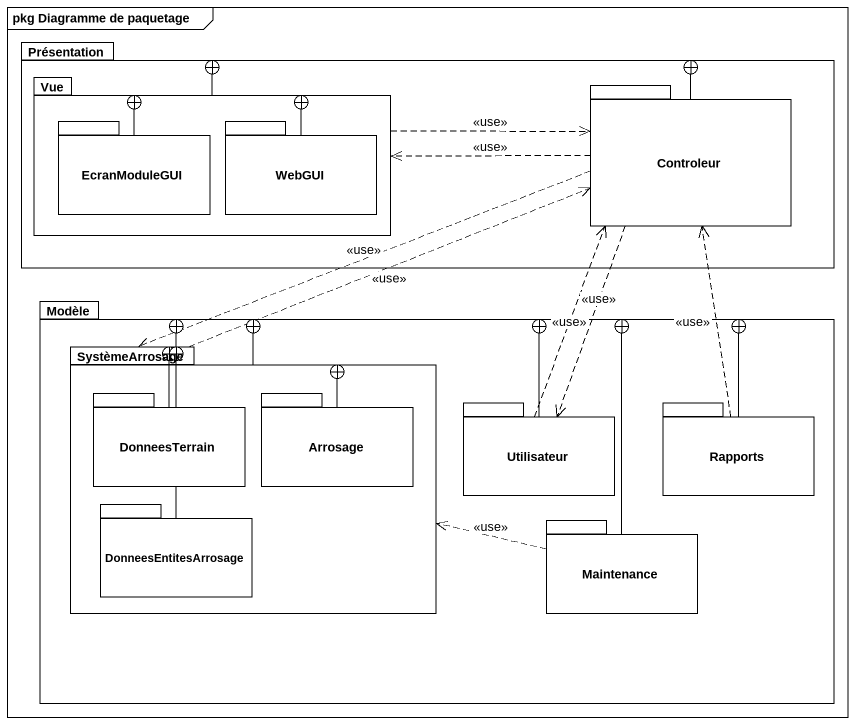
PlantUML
@startuml
mainframe pkg Diagramme de paquetage
package Présentation {
  package Vue {
    package EcranModuleGUI {
    }
    package WebGUI {
    }
  }
  package Controleur {
  }
}
package Modèle {
  package SystèmeArrosage {
    package DonneesTerrain {
    }
    package Arrosage {
    }
    package DonneesEntitesArrosage {
    }
  }
  package Utilisateur {
  }
  package Rapports {
  }
  package Maintenance {
  }
}
Vue -right-+ Présentation
Vue .right.> Controleur : <<use>>
Controleur -left-+ Présentation
Controleur .left.> Vue : <<use>>
Controleur ..> SystèmeArrosage : <<use>>
Controleur ..> Utilisateur : <<use>>
EcranModuleGUI -right-+ Vue
WebGUI -left-+ Vue
SystèmeArrosage .up.> Controleur : <<use>>
SystèmeArrosage -right-+ Modèle
DonneesTerrain -right-+ SystèmeArrosage
Arrosage -left-+ SystèmeArrosage
Utilisateur .up.> Controleur : <<use>>
Utilisateur -left-+ Modèle
Rapports .up.> Controleur : <<use>>
Rapports -left-+ Modèle
DonneesEntitesArrosage -right-+ Modèle
DonneesEntitesArrosage -up-+ SystèmeArrosage
Maintenance -left-+ Modèle
Maintenance .left.> SystèmeArrosage : <<use>>
@enduml
